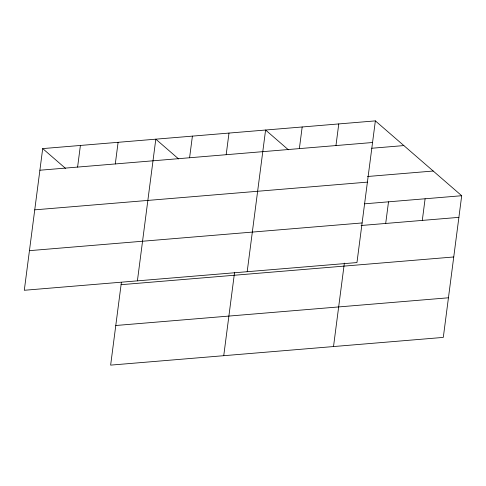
<?xml version="1.0" encoding="UTF-8"?>
<svg xmlns="http://www.w3.org/2000/svg" width="486" height="486" viewBox="0 0 486 486"><rect width="100%" height="100%" fill="white"/><g stroke="black" fill="none" stroke-linecap="round" stroke-linejoin="round"><path stroke-width="0.73" d="M42.701 148.595L24.3 290.276L356.961 262.562L375.362 120.88L42.701 148.595L65.495 168.356M77.596 167.087L80.403 145.454M115.297 163.946L118.104 142.313M121.372 282.445L110.638 365.12L443.299 337.406L461.7 195.724L375.362 120.88M137.404 280.853L155.806 139.172L178.599 158.934M189.589 157.756L192.401 136.129M226.184 154.706L228.991 133.079M223.742 355.691L234.574 272.275M247.186 271.704L265.587 130.029L288.38 149.785M299.37 148.613L302.177 126.98M335.96 145.563L338.772 123.93M333.518 346.548L344.355 263.126M385.702 223.451L388.514 201.824M422.298 220.407L425.104 198.774M39.888 170.228L372.555 142.513M371.741 148.254L403.854 145.581M367.489 176.503L433.208 171.029M34.749 209.843L367.41 182.129M364.615 203.816L461.7 195.724M29.446 250.661L362.106 222.946M361.062 225.504L458.893 217.357M121.081 284.687L453.748 256.973M115.783 325.498L448.444 297.79"/></g></svg>
